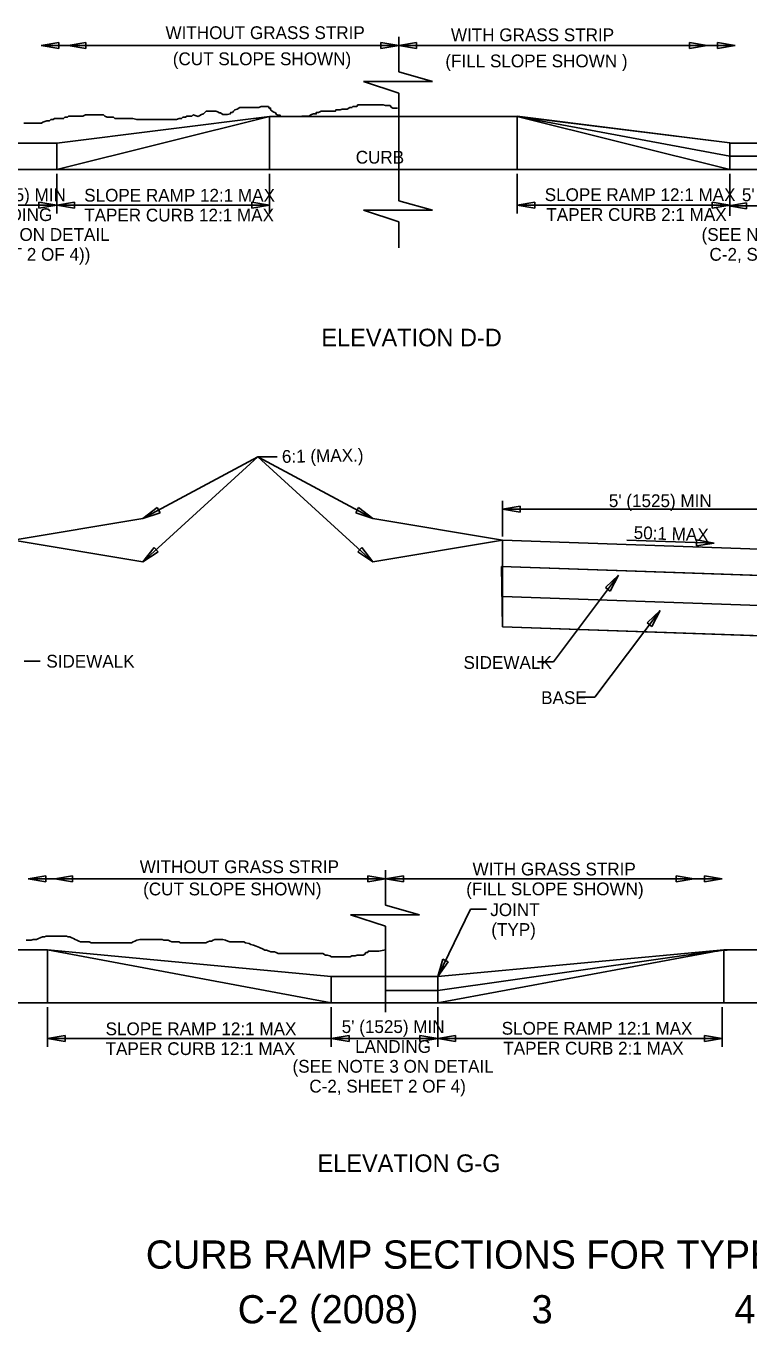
# Model space of a CAD drawing. Extents: x 1.2 to 16.4, y 0.2 to 9.8.
# Drawn here: x 6.21 to 11.31, y 0.55 to 9.76 of the extents above; entities that cross this region are included whole.
import ezdxf

# ---------------------------------------------------------------- set-up
doc = ezdxf.new("R2010")
doc.units = 0
for name, color, linetype in [('SD_P_Dimension Lines', 7, 'Continuous'), ('SD_P_Dimension Text', 7, 'Continuous'), ('SD_P_Frame', 7, 'Continuous'), ('SD_P_Prop Object Lines', 7, 'Continuous'), ('SD_P_Shading', 7, 'Continuous'), ('SD_P_Subtitles', 7, 'Continuous'), ('SD_X_Exist Object Lines', 7, 'Continuous')]:
    doc.layers.add(name, color=color, linetype=linetype)

msp = doc.modelspace()

# ---------------------------------------------------------------- linework, layer by layer
at = {"layer": 'SD_P_Dimension Lines'}
for p, q in [((8.84, 9.435), (8.84, 9.682)), ((6.445, 9.643), (6.32, 9.622)), ((6.32, 9.622), (6.445, 9.601)), ((8.84, 9.622), (6.32, 9.622)), ((6.445, 9.601), (6.445, 9.643)), ((6.636, 9.643), (6.511, 9.622)), ((6.511, 9.622), (6.636, 9.601)), ((6.636, 9.601), (6.636, 9.643)), ((8.84, 9.622), (8.715, 9.643)), ((8.715, 9.643), (8.715, 9.601)), ((8.715, 9.601), (8.84, 9.622)), ((8.965, 9.643), (8.84, 9.622)), ((11.212, 9.622), (8.84, 9.622)), ((8.84, 9.622), (8.965, 9.601)), ((8.965, 9.601), (8.965, 9.643)), ((11.014, 9.622), (10.889, 9.643)), ((10.889, 9.643), (10.889, 9.601)), ((10.889, 9.601), (11.014, 9.622)), ((11.212, 9.622), (11.087, 9.643)), ((11.087, 9.643), (11.087, 9.601)), ((11.087, 9.601), (11.212, 9.622)), ((9.078, 9.368), (8.84, 9.435)), ((8.84, 9.286), (8.593, 9.368)), ((8.593, 9.368), (9.078, 9.368)), ((8.84, 8.527), (8.84, 9.286)), ((6.43, 8.717), (6.43, 8.437)), ((7.93, 8.717), (7.93, 8.437)), ((9.674, 8.717), (9.674, 8.437)), ((11.174, 8.717), (11.174, 8.42)), ((5.68, 8.497), (6.43, 8.497)), ((6.43, 8.497), (6.305, 8.518)), ((6.305, 8.518), (6.305, 8.476)), ((6.305, 8.476), (6.43, 8.497)), ((6.555, 8.518), (6.43, 8.497)), ((6.43, 8.497), (7.93, 8.497)), ((6.43, 8.497), (6.555, 8.476)), ((6.555, 8.476), (6.555, 8.518)), ((7.93, 8.497), (7.805, 8.518)), ((7.805, 8.518), (7.805, 8.476)), ((7.805, 8.476), (7.93, 8.497)), ((9.078, 8.46), (8.84, 8.527)), ((9.799, 8.518), (9.674, 8.497)), ((9.674, 8.497), (11.174, 8.497)), ((9.674, 8.497), (9.799, 8.476)), ((9.799, 8.476), (9.799, 8.518)), ((11.174, 8.497), (11.049, 8.518)), ((11.049, 8.518), (11.049, 8.476)), ((11.049, 8.476), (11.174, 8.497)), ((11.292, 8.513), (11.167, 8.492)), ((11.167, 8.492), (11.917, 8.492)), ((11.167, 8.492), (11.292, 8.471)), ((11.292, 8.471), (11.292, 8.513)), ((8.84, 8.378), (8.593, 8.46)), ((8.593, 8.46), (9.078, 8.46)), ((8.84, 8.195), (8.84, 8.378)), ((7.848, 6.7229), (7.0377, 6.2873)), ((7.0377, 5.9827), (7.848, 6.7229)), ((7.848, 6.7229), (7.9847, 6.7229)), ((7.848, 6.7229), (8.6584, 6.2873)), ((8.6584, 5.9827), (7.848, 6.7229)), ((7.1386, 6.3638), (7.0376, 6.2872)), ((7.1581, 6.3266), (7.1386, 6.3638)), ((8.5379, 6.3266), (8.5574, 6.3638)), ((8.5574, 6.3638), (8.6584, 6.2872)), ((9.5721, 6.1602), (9.5721, 6.4119)), ((9.6971, 6.3729), (9.5721, 6.3519)), ((9.5721, 6.3519), (11.6791, 6.3519)), ((9.5721, 6.3519), (9.6971, 6.3309)), ((9.6971, 6.3309), (9.6971, 6.3729)), ((7.0376, 6.2872), (7.1581, 6.3266)), ((8.6584, 6.2872), (8.5379, 6.3266)), ((7.1161, 6.0822), (7.0377, 5.9827)), ((7.1444, 6.0511), (7.1161, 6.0822)), ((8.5517, 6.0511), (8.5799, 6.0822)), ((8.5799, 6.0822), (8.6584, 5.9827)), ((10.4488, 6.1336), (11.0634, 6.112)), ((10.9377, 6.0955), (10.9392, 6.1375)), ((11.0634, 6.112), (10.9377, 6.0955)), ((10.9392, 6.1375), (11.0634, 6.112)), ((7.0377, 5.9827), (7.1444, 6.0511)), ((8.6584, 5.9827), (8.5517, 6.0511)), ((10.3891, 5.888), (9.9311, 5.276)), ((10.2973, 5.8005), (10.3891, 5.888)), ((10.3309, 5.7754), (10.2973, 5.8005)), ((10.3891, 5.888), (10.3309, 5.7754)), ((10.6831, 5.639), (10.2231, 5.027)), ((10.5913, 5.5516), (10.6831, 5.639)), ((10.6831, 5.639), (10.6249, 5.5264)), ((10.6249, 5.5264), (10.5913, 5.5516)), ((6.314, 5.282), (6.201, 5.282)), ((9.8181, 5.276), (9.9311, 5.276)), ((10.1101, 5.027), (10.2231, 5.027)), ((8.748, 3.561), (8.748, 3.807)), ((6.353, 3.768), (6.228, 3.747)), ((6.228, 3.747), (6.353, 3.726)), ((8.748, 3.747), (6.228, 3.747)), ((6.353, 3.726), (6.353, 3.768)), ((6.541, 3.768), (6.416, 3.747)), ((6.416, 3.747), (6.541, 3.726)), ((6.541, 3.726), (6.541, 3.768)), ((8.748, 3.747), (8.623, 3.768)), ((8.623, 3.768), (8.623, 3.726)), ((8.623, 3.726), (8.748, 3.747)), ((8.873, 3.768), (8.748, 3.747)), ((11.12, 3.747), (8.748, 3.747)), ((8.748, 3.747), (8.873, 3.726)), ((8.873, 3.726), (8.873, 3.768)), ((10.92, 3.747), (10.795, 3.768)), ((10.795, 3.768), (10.795, 3.726)), ((10.795, 3.726), (10.92, 3.747)), ((11.12, 3.747), (10.995, 3.768)), ((10.995, 3.768), (10.995, 3.726)), ((10.995, 3.726), (11.12, 3.747)), ((8.986, 3.494), (8.748, 3.561)), ((9.115, 3.059), (9.3454, 3.5333)), ((9.3454, 3.5333), (9.4584, 3.5333)), ((8.748, 3.412), (8.501, 3.494)), ((8.501, 3.494), (8.986, 3.494)), ((8.748, 2.807), (8.748, 3.412)), ((9.115, 3.059), (9.1521, 3.1802)), ((9.1897, 3.1614), (9.115, 3.059)), ((9.1521, 3.1802), (9.1897, 3.1614)), ((6.365, 2.842), (6.365, 2.562)), ((8.365, 2.842), (8.365, 2.562)), ((9.115, 2.842), (9.115, 2.562)), ((11.12, 2.842), (11.12, 2.562)), ((6.49, 2.643), (6.365, 2.622)), ((6.365, 2.622), (8.365, 2.622)), ((6.365, 2.622), (6.49, 2.601)), ((6.49, 2.601), (6.49, 2.643)), ((8.49, 2.643), (8.365, 2.622)), ((8.365, 2.622), (9.115, 2.622)), ((8.365, 2.622), (8.49, 2.601)), ((8.49, 2.601), (8.49, 2.643)), ((9.115, 2.622), (8.99, 2.643)), ((8.99, 2.643), (8.99, 2.601)), ((8.99, 2.601), (9.115, 2.622)), ((9.24, 2.643), (9.115, 2.622)), ((9.115, 2.622), (11.12, 2.622)), ((9.115, 2.622), (9.24, 2.601)), ((9.24, 2.601), (9.24, 2.643)), ((11.12, 2.622), (10.995, 2.643)), ((10.995, 2.643), (10.995, 2.601)), ((10.995, 2.601), (11.12, 2.622))]:
    msp.add_line(p, q, dxfattribs=at)
at = {"layer": 'SD_P_Prop Object Lines'}
for p, q in [((6.43, 8.934), (7.93, 9.122)), ((7.93, 9.122), (6.43, 8.747)), ((7.93, 9.122), (7.93, 8.747)), ((8.84, 9.122), (7.93, 9.122)), ((8.84, 9.122), (9.674, 9.122)), ((11.174, 8.935), (9.674, 9.1225)), ((9.674, 9.122), (9.674, 8.747)), ((11.174, 8.747), (9.674, 9.122)), ((11.174, 8.841), (9.674, 9.122)), ((5.68, 8.934), (6.43, 8.934)), ((6.43, 8.934), (6.43, 8.747)), ((6.43, 8.934), (6.43, 8.747)), ((6.43, 8.934), (6.43, 8.747)), ((6.43, 8.747), (6.43, 8.934)), ((11.174, 8.9345), (11.174, 8.747)), ((11.174, 8.934), (11.174, 8.747)), ((11.174, 8.934), (11.174, 8.747)), ((11.174, 8.747), (11.174, 8.934)), ((11.924, 8.934), (11.174, 8.934)), ((11.174, 8.841), (11.924, 8.841)), ((6.43, 8.747), (5.68, 8.747)), ((6.43, 8.747), (8.84, 8.747)), ((6.43, 8.747), (7.18, 8.747)), ((7.635, 8.747), (8.385, 8.747)), ((11.174, 8.747), (8.84, 8.747)), ((9.674, 8.747), (10.424, 8.747)), ((11.174, 8.747), (11.924, 8.747)), ((6.124, 6.135), (7.0377, 6.2873)), ((8.6584, 6.2873), (9.5721, 6.135)), ((6.124, 6.135), (7.0377, 5.9827)), ((8.6584, 5.9827), (9.5721, 6.135)), ((9.5721, 6.135), (11.6791, 6.061)), ((9.5721, 5.5237), (9.5721, 6.135)), ((9.5655, 5.9492), (11.6725, 5.8752)), ((9.5721, 5.7363), (11.6791, 5.6623)), ((9.5721, 5.5237), (11.6791, 5.4497)), ((5.699, 3.247), (6.365, 3.247)), ((6.365, 3.247), (6.365, 2.872)), ((6.365, 3.247), (8.365, 2.872)), ((6.365, 3.247), (8.365, 3.059)), ((6.365, 3.247), (6.365, 2.872)), ((9.115, 3.059), (11.132, 3.247)), ((9.115, 2.872), (11.042, 3.23)), ((9.117, 2.96), (11.131, 3.247)), ((11.785, 3.247), (11.132, 3.247)), ((11.132, 3.243), (11.132, 2.872)), ((8.365, 2.872), (8.365, 3.059)), ((8.365, 3.059), (9.115, 3.059)), ((8.365, 2.872), (8.365, 3.059)), ((9.115, 3.059), (9.115, 2.872)), ((9.115, 3.059), (9.115, 2.872)), ((9.115, 3.059), (9.115, 2.872)), ((9.115, 2.872), (9.115, 3.059)), ((9.117, 2.96), (8.748, 2.96)), ((5.699, 2.872), (8.365, 2.872)), ((9.115, 2.872), (8.365, 2.872)), ((9.115, 2.872), (11.785, 2.872))]:
    msp.add_line(p, q, dxfattribs=at)
msp.add_arc((11.2237, 2.247), 1, 90, 100.4765, dxfattribs=at)
at = {"layer": 'SD_P_Shading'}
for p, q in [((8.365, 2.872), (6.365, 3.247)), ((6.365, 3.247), (6.365, 2.872)), ((6.365, 2.872), (8.365, 2.872))]:
    msp.add_line(p, q, dxfattribs=at)
for points in [[(5.68, 8.747), (4.18, 9.122), (5.68, 8.934), (6.43, 8.934), (7.93, 9.122), (6.43, 8.747)], [(7.93, 9.122), (6.43, 8.747), (7.93, 8.747)], [(9.674, 9.122), (9.674, 8.747), (11.174, 8.747)], [(11.174, 8.841), (9.674, 9.122), (11.174, 8.935), (11.924, 8.934), (13.424, 9.122), (11.924, 8.841), (11.924, 8.747), (11.174, 8.747)], [(9.5655, 5.9492), (9.5721, 5.5237), (11.6791, 5.4497), (13.1421, 5.269), (13.1421, 5.695), (11.6791, 5.875), (11.6725, 5.8752)], [(6.365, 3.247), (8.365, 2.872), (9.115, 2.872), (9.117, 2.96), (11.132, 3.247), (9.115, 3.059), (8.365, 3.059)], [(9.115, 2.872), (11.042, 3.23), (11.065, 3.234), (11.098, 3.239), (11.132, 3.243), (11.132, 2.872)]]:
    msp.add_lwpolyline(points, close=True, dxfattribs=at)
at = {"layer": 'SD_X_Exist Object Lines'}
for p, q in [((7.8926, 9.1126), (7.8926, 9.1173)), ((9.6751, 9.1218), (9.6751, 9.122)), ((7.8426, 9.1001), (7.8426, 9.111)), ((9.7751, 9.103), (9.7751, 9.1094)), ((9.8251, 9.0937), (9.8251, 9.1031)), ((6.415, 3.238), (6.415, 3.242)), ((6.465, 3.228), (6.465, 3.238)), ((10.915, 3.227), (10.915, 3.216)), ((10.965, 3.231), (10.965, 3.223)), ((11.015, 3.236), (11.015, 3.23))]:
    msp.add_line(p, q, dxfattribs=at)
for points in [[(6.198, 9.073), (6.225, 9.073), (6.252, 9.073), (6.27, 9.073), (6.288, 9.073), (6.306, 9.073), (6.324, 9.073), (6.333, 9.082), (6.361, 9.09), (6.379, 9.09), (6.388, 9.099), (6.406, 9.099), (6.415, 9.107), (6.442, 9.107), (6.46, 9.107), (6.478, 9.107), (6.487, 9.116), (6.505, 9.116), (6.514, 9.124), (6.532, 9.124), (6.551, 9.124), (6.569, 9.124), (6.596, 9.124), (6.614, 9.124), (6.632, 9.133), (6.659, 9.133), (6.677, 9.133), (6.695, 9.133), (6.722, 9.133), (6.74, 9.133), (6.759, 9.133), (6.768, 9.124), (6.786, 9.116), (6.804, 9.116)], [(6.804, 9.116), (6.831, 9.116), (6.84, 9.107), (6.876, 9.107), (6.894, 9.107), (6.912, 9.107), (6.93, 9.107), (6.948, 9.107), (6.967, 9.107), (6.994, 9.099), (7.021, 9.099), (7.039, 9.099), (7.057, 9.099), (7.075, 9.099), (7.093, 9.099), (7.12, 9.099), (7.147, 9.099), (7.166, 9.099), (7.193, 9.099), (7.211, 9.099), (7.229, 9.099), (7.247, 9.099), (7.274, 9.099), (7.292, 9.107), (7.31, 9.107), (7.319, 9.116), (7.337, 9.116), (7.346, 9.124), (7.364, 9.124), (7.383, 9.124), (7.392, 9.133), (7.427, 9.122)], [(7.427, 9.122), (7.4505, 9.1354), (7.4655, 9.1391), (7.473, 9.1503), (7.4842, 9.1578), (7.4992, 9.1578), (7.5179, 9.1578), (7.5329, 9.1578), (7.5516, 9.1578), (7.5666, 9.1541), (7.5741, 9.1466), (7.5853, 9.1466), (7.6003, 9.1354), (7.619, 9.1354), (7.634, 9.1354), (7.6527, 9.1391), (7.6565, 9.1503), (7.6677, 9.1503), (7.6752, 9.1578), (7.6864, 9.1691), (7.7014, 9.1728), (7.7201, 9.184), (7.7351, 9.184), (7.7538, 9.184), (7.7688, 9.184), (7.7875, 9.184), (7.8025, 9.184), (7.8212, 9.184), (7.8362, 9.184), (7.8549, 9.184), (7.8699, 9.1915), (7.8886, 9.1915), (7.9036, 9.1915), (7.9223, 9.1915), (7.9261, 9.1803), (7.9373, 9.1803), (7.9373, 9.1691), (7.956, 9.1541), (7.971, 9.1466), (7.9785, 9.1354), (7.9897, 9.1316), (8.0047, 9.1316), (8.0047, 9.1204), (8.0234, 9.1204), (8.0384, 9.1204), (8.0571, 9.1204), (8.0721, 9.1204), (8.0908, 9.1204), (8.1058, 9.1204), (8.1245, 9.1204), (8.1395, 9.1204), (8.1582, 9.1241), (8.1732, 9.1241), (8.1919, 9.1241), (8.2069, 9.1241), (8.2256, 9.1354), (8.2406, 9.1391), (8.2593, 9.1391), (8.2593, 9.1503), (8.2743, 9.1503), (8.293, 9.1578), (8.308, 9.1578), (8.3267, 9.1578), (8.3417, 9.1578), (8.3604, 9.1578), (8.3754, 9.1578), (8.3941, 9.1578), (8.3979, 9.1691), (8.4091, 9.1691), (8.4279, 9.1691), (8.4428, 9.1728), (8.4616, 9.1728), (8.4765, 9.1728), (8.4953, 9.184), (8.5102, 9.184), (8.5177, 9.1915), (8.529, 9.1915), (8.5439, 9.1915), (8.5514, 9.2028), (8.5627, 9.2028), (8.5776, 9.2028), (8.5964, 9.2028), (8.6113, 9.2028), (8.6301, 9.2028), (8.645, 9.2028), (8.6638, 9.2028), (8.6787, 9.2028), (8.6975, 9.2028), (8.7124, 9.2028), (8.7312, 9.2028), (8.7461, 9.199), (8.7649, 9.199), (8.7798, 9.199), (8.7873, 9.1878), (8.7986, 9.1803), (8.8135, 9.1803), (8.8323, 9.1803)], [(6.214, 3.314), (6.226, 3.314), (6.239, 3.314), (6.251, 3.314), (6.263, 3.32), (6.276, 3.32), (6.288, 3.32), (6.301, 3.325), (6.313, 3.331), (6.331, 3.337), (6.344, 3.337), (6.356, 3.343)], [(6.356, 3.343), (6.369, 3.343), (6.381, 3.343), (6.393, 3.343), (6.406, 3.343), (6.418, 3.343), (6.43, 3.343), (6.443, 3.343), (6.455, 3.343), (6.468, 3.343), (6.48, 3.343), (6.499, 3.343), (6.511, 3.337), (6.523, 3.337), (6.536, 3.331), (6.548, 3.325), (6.56, 3.32), (6.573, 3.314), (6.585, 3.308), (6.598, 3.302), (6.622, 3.302), (6.635, 3.302), (6.647, 3.302), (6.659, 3.302), (6.672, 3.296), (6.69, 3.296), (6.715, 3.296), (6.746, 3.296), (6.758, 3.296), (6.771, 3.296), (6.783, 3.296), (6.796, 3.296), (6.808, 3.296), (6.82, 3.296), (6.833, 3.296), (6.845, 3.296), (6.857, 3.296), (6.87, 3.296), (6.882, 3.296), (6.895, 3.296), (6.907, 3.296), (6.919, 3.296), (6.932, 3.296), (6.944, 3.296), (6.956, 3.296), (6.969, 3.302), (6.981, 3.308), (6.994, 3.314), (7.018, 3.32), (7.037, 3.32), (7.049, 3.32), (7.062, 3.32)], [(7.062, 3.32), (7.074, 3.32), (7.086, 3.32), (7.099, 3.32), (7.111, 3.32), (7.124, 3.32), (7.136, 3.32), (7.148, 3.32), (7.161, 3.32), (7.173, 3.32), (7.185, 3.314), (7.198, 3.314), (7.216, 3.314), (7.229, 3.308), (7.241, 3.302), (7.253, 3.302), (7.266, 3.302), (7.291, 3.302), (7.303, 3.296), (7.315, 3.296), (7.328, 3.296), (7.34, 3.296), (7.352, 3.296), (7.365, 3.296), (7.377, 3.296), (7.39, 3.296), (7.402, 3.296), (7.414, 3.296), (7.427, 3.296), (7.439, 3.296), (7.458, 3.296), (7.47, 3.296), (7.482, 3.296), (7.495, 3.302), (7.507, 3.308), (7.52, 3.308), (7.532, 3.314), (7.544, 3.32), (7.557, 3.32), (7.569, 3.32), (7.581, 3.32), (7.6, 3.32), (7.619, 3.314), (7.637, 3.308), (7.649, 3.302), (7.662, 3.302), (7.674, 3.302), (7.687, 3.302), (7.699, 3.302), (7.711, 3.302)], [(7.711, 3.302), (7.724, 3.302), (7.736, 3.302), (7.748, 3.302), (7.761, 3.296), (7.786, 3.291), (7.798, 3.285), (7.817, 3.279), (7.835, 3.273), (7.847, 3.267), (7.86, 3.262), (7.885, 3.25), (7.897, 3.244), (7.909, 3.244), (7.928, 3.238), (7.94, 3.233), (7.953, 3.233), (7.965, 3.233), (7.977, 3.227), (7.99, 3.221), (8.002, 3.221), (8.015, 3.221), (8.027, 3.221), (8.039, 3.221), (8.052, 3.221), (8.064, 3.221), (8.076, 3.221), (8.089, 3.221), (8.101, 3.221), (8.114, 3.221), (8.126, 3.221), (8.138, 3.221), (8.151, 3.221), (8.169, 3.221), (8.182, 3.221), (8.194, 3.221), (8.206, 3.221), (8.219, 3.221), (8.231, 3.221), (8.244, 3.221), (8.256, 3.221), (8.268, 3.221), (8.281, 3.221), (8.293, 3.221), (8.305, 3.221), (8.324, 3.209), (8.336, 3.209), (8.355, 3.204), (8.367, 3.198), (8.38, 3.198), (8.398, 3.198), (8.411, 3.198)], [(8.411, 3.198), (8.429, 3.198), (8.448, 3.198), (8.46, 3.198), (8.472, 3.198), (8.485, 3.198), (8.497, 3.198), (8.51, 3.204), (8.522, 3.204), (8.534, 3.204), (8.547, 3.209), (8.559, 3.209), (8.571, 3.209), (8.59, 3.209), (8.602, 3.215), (8.609, 3.227), (8.621, 3.227), (8.627, 3.238), (8.64, 3.238), (8.652, 3.238), (8.664, 3.238), (8.677, 3.238), (8.689, 3.238), (8.701, 3.238), (8.748, 3.247)]]:
    msp.add_lwpolyline(points, dxfattribs=at)

# ---------------------------------------------------------------- texts
at = {"layer": 'SD_P_Dimension Text'}
for s, height, p in [('WITHOUT GRASS STRIP', 0.09, (7.1968, 9.667)), ('WITH GRASS STRIP', 0.09, (9.208, 9.6519)), ('(CUT SLOPE SHOWN)', 0.09, (7.248, 9.4829)), ('(FILL SLOPE SHOWN )', 0.09, (9.1689, 9.4678)), ('CURB', 0.09, (8.5373, 8.789)), ("5' (1525) MIN", 0.089998, (5.7693, 8.524)), ('SLOPE RAMP 12:1 MAX', 0.09, (6.6237, 8.521)), ('SLOPE RAMP 12:1 MAX', 0.09, (9.8691, 8.5249)), ("5' (1525) MIN", 0.089998, (11.2583, 8.524)), ('LANDING', 0.09, (5.8636, 8.3841)), ('TAPER CURB 12:1 MAX', 0.09, (6.6237, 8.3811)), ('TAPER CURB 2:1 MAX', 0.09, (9.8807, 8.385)), ('(SEE NOTE ON DETAIL', 0.089998, (5.4855, 8.2443)), ('(SEE NOTE ON DETAIL', 0.089998, (10.9745, 8.2443)), ('C-2, SHEET 2 OF 4))', 0.089998, (5.5238, 8.1044)), ('C-2, SHEET 2 OF 4)', 0.089998, (11.0299, 8.1044)), ("5' (1525) MIN", 0.09, (10.3207, 6.3674)), ('SIDEWALK', 0.09, (6.3569, 5.2359)), ('SIDEWALK', 0.09, (9.2967, 5.227)), ('BASE', 0.09, (9.8439, 4.979)), ('WITHOUT GRASS STRIP', 0.09, (7.0151, 3.7871)), ('WITH GRASS STRIP', 0.089998, (9.3606, 3.7707)), ('(CUT SLOPE SHOWN)', 0.09, (7.039, 3.6302)), ('(FILL SLOPE SHOWN)', 0.089998, (9.3159, 3.6308)), ('JOINT', 0.09, (9.4852, 3.4841)), ('(TYP)', 0.09, (9.4924, 3.3443)), ('SLOPE RAMP 12:1 MAX', 0.09, (6.7746, 2.6444)), ("5' (1525) MIN", 0.089998, (8.4385, 2.6598)), ('SLOPE RAMP 12:1 MAX', 0.09, (9.5656, 2.648)), ('TAPER CURB 12:1 MAX', 0.09, (6.7746, 2.5045)), ('LANDING', 0.09, (8.5328, 2.5199)), ('TAPER CURB 2:1 MAX', 0.09, (9.5772, 2.5081)), ('(SEE NOTE 3 ON DETAIL', 0.089998, (8.0919, 2.3801)), ('C-2, SHEET 2 OF 4)', 0.089998, (8.2101, 2.2402))]:
    msp.add_text(s, height=height, dxfattribs=at).set_placement(p)
for s, rotation, p in [('6:1 (MAX.)', 1.08759, (8.0176, 6.679)), ('50:1 MAX', 358.06442, (10.495, 6.1436))]:
    msp.add_text(s, height=0.09, rotation=rotation, dxfattribs=at).set_placement(p)
at = {"layer": 'SD_P_Frame'}
for s, height, p in [('CURB RAMP SECTIONS FOR TYPES 2 & 3  ', 0.198996, (7.0578, 0.9984)), ('C-2 (2008)', 0.199, (7.706, 0.6127)), ('3', 0.199, (9.777, 0.6127)), ('4', 0.199, (11.206, 0.6127))]:
    msp.add_text(s, height=height, dxfattribs=at).set_placement(p)
at = {"layer": 'SD_P_Subtitles'}
for s, p in [('ELEVATION D-D', (8.2949, 7.501)), ('ELEVATION G-G', (8.268, 1.6801))]:
    msp.add_text(s, height=0.124002, dxfattribs=at).set_placement(p)

doc.saveas('drawing.dxf')
